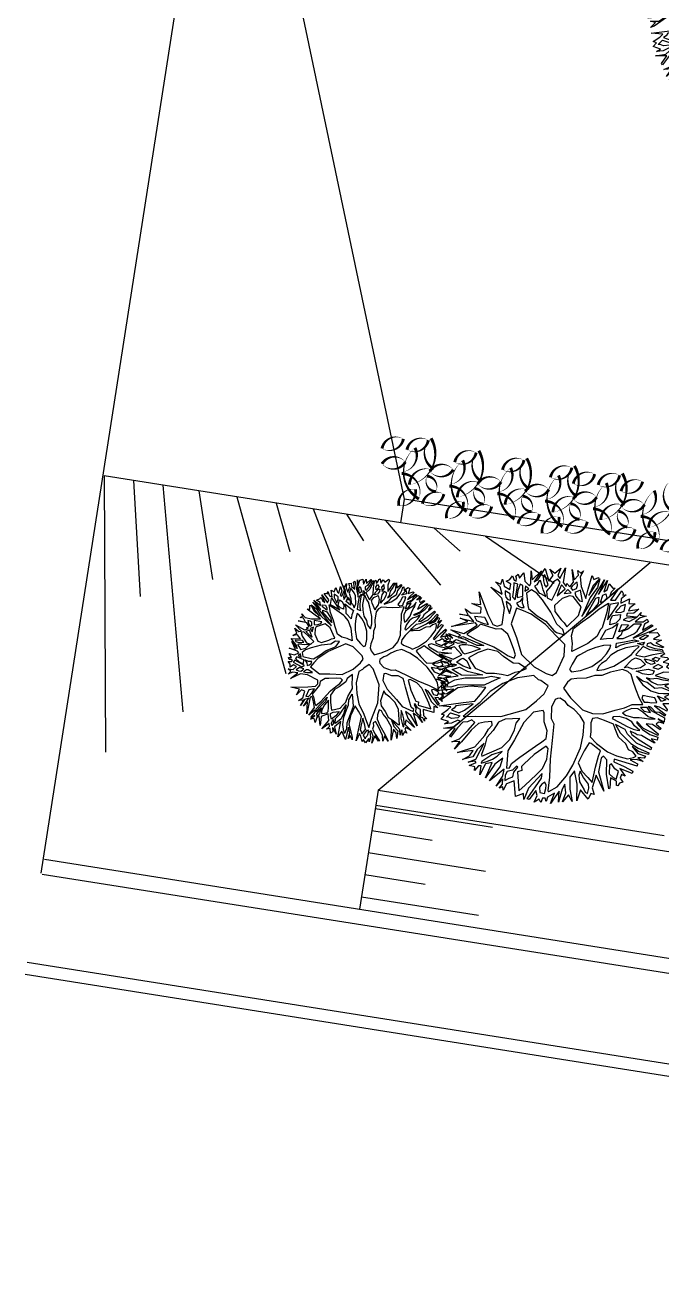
# Model space of a CAD drawing. Extents: x -640655 to -640254, y -1045449 to -1045159.
# Drawn here: x -640468.06 to -640457.47, y -1045411.99 to -1045391.08 of the extents above; entities that cross this region are included whole.
import ezdxf

# ---------------------------------------------------------------- set-up
doc = ezdxf.new("R2010")
doc.units = 0
doc.header["$MEASUREMENT"] = 0
doc.layers.get('0').update_dxf_attribs({"linetype": 'CONTINUOUS'})
for name, color, linetype in [('KERE ZAHRADA', 203, 'CONTINUOUS'), ('T_stafaz', 7, 'CONTINUOUS'), ('T_tenka', 4, 'CONTINUOUS'), ('T_tlusta', 1, 'CONTINUOUS')]:
    doc.layers.add(name, color=color, linetype=linetype)

# ---------------------------------------------------------------- blocks, each defined once
blk = doc.blocks.new('A$C0C461CEA')
for p, q in [((0.303, 0.735), (0.335, 0.855)), ((0.335, 0.855), (0.332, 0.706)), ((0.503, 0.812), (0.541, 0.849)), ((0.541, 0.849), (0.523, 0.775)), ((-0.025, 0.681), (-0.029, 0.73)), ((-0.029, 0.73), (-0.001, 0.656)), ((0.063, 0.606), (-0.009, 0.765)), ((-0.009, 0.765), (0.101, 0.706)), ((0.101, 0.706), (0.094, 0.804)), ((0.094, 0.804), (0.195, 0.61)), ((0.214, 0.725), (0.134, 0.788)), ((0.134, 0.788), (0.212, 0.751)), ((0.191, 0.795), (0.205, 0.826)), ((0.231, 0.749), (0.191, 0.795)), ((0.195, 0.61), (0.214, 0.725)), ((0.205, 0.826), (0.247, 0.779)), ((0.212, 0.751), (0.231, 0.749)), ((0.247, 0.779), (0.283, 0.818)), ((0.256, 0.734), (0.28, 0.713)), ((0.257, 0.695), (0.256, 0.734)), ((0.283, 0.818), (0.273, 0.766)), ((0.273, 0.766), (0.303, 0.735)), ((0.448, 0.732), (0.381, 0.832)), ((0.381, 0.832), (0.473, 0.745)), ((0.398, 0.641), (0.448, 0.732)), ((0.483, 0.777), (0.463, 0.845)), ((0.463, 0.845), (0.503, 0.812)), ((0.473, 0.745), (0.483, 0.777)), ((0.49, 0.711), (0.491, 0.762)), ((0.491, 0.762), (0.519, 0.739)), ((0.519, 0.739), (0.518, 0.634)), ((0.523, 0.775), (0.552, 0.829)), ((0.552, 0.829), (0.55, 0.733)), ((0.55, 0.733), (0.572, 0.716)), ((0.572, 0.716), (0.592, 0.82)), ((0.592, 0.82), (0.599, 0.69)), ((0.732, 0.619), (0.623, 0.824)), ((0.623, 0.824), (0.721, 0.691)), ((0.721, 0.691), (0.725, 0.772)), ((0.725, 0.772), (0.739, 0.638)), ((0.773, 0.691), (0.762, 0.79)), ((0.762, 0.79), (0.78, 0.708)), ((0.782, 0.71), (0.826, 0.755)), ((0.826, 0.755), (0.807, 0.687)), ((-0.25, 0.553), (-0.251, 0.627)), ((-0.251, 0.627), (-0.205, 0.61)), ((-0.205, 0.61), (-0.205, 0.641)), ((-0.205, 0.641), (-0.143, 0.596)), ((-0.108, 0.579), (-0.136, 0.688)), ((-0.136, 0.688), (-0.031, 0.479)), ((-0.062, 0.681), (-0.084, 0.71)), ((-0.084, 0.71), (-0.025, 0.681)), ((0.086, 0.573), (-0.062, 0.681)), ((-0.001, 0.656), (0.063, 0.606)), ((0.049, 0.709), (0.1, 0.674)), ((0.071, 0.64), (0.049, 0.709)), ((0.115, 0.58), (0.071, 0.64)), ((0.1, 0.674), (0.148, 0.626)), ((0.148, 0.626), (0.198, 0.54)), ((0.212, 0.581), (0.226, 0.644)), ((0.226, 0.644), (0.236, 0.684)), ((0.236, 0.684), (0.278, 0.625)), ((0.272, 0.676), (0.257, 0.695)), ((0.278, 0.625), (0.267, 0.543)), ((0.291, 0.657), (0.272, 0.676)), ((0.28, 0.713), (0.29, 0.678)), ((0.29, 0.678), (0.291, 0.657)), ((0.298, 0.594), (0.316, 0.668)), ((0.316, 0.668), (0.354, 0.641)), ((0.332, 0.706), (0.398, 0.641)), ((0.354, 0.641), (0.373, 0.618)), ((0.373, 0.618), (0.359, 0.578)), ((0.419, 0.639), (0.417, 0.618)), ((0.417, 0.618), (0.449, 0.568)), ((0.438, 0.663), (0.419, 0.639)), ((0.471, 0.697), (0.438, 0.663)), ((0.482, 0.682), (0.471, 0.697)), ((0.492, 0.669), (0.482, 0.682)), ((0.505, 0.682), (0.49, 0.711)), ((0.503, 0.634), (0.492, 0.669)), ((0.512, 0.575), (0.503, 0.634)), ((0.518, 0.634), (0.505, 0.682)), ((0.53, 0.531), (0.539, 0.622)), ((0.539, 0.622), (0.547, 0.66)), ((0.544, 0.723), (0.568, 0.689)), ((0.547, 0.66), (0.544, 0.723)), ((0.562, 0.609), (0.551, 0.471)), ((0.568, 0.689), (0.562, 0.609)), ((0.6, 0.66), (0.581, 0.563)), ((0.599, 0.69), (0.656, 0.641)), ((0.629, 0.644), (0.6, 0.66)), ((0.699, 0.587), (0.629, 0.644)), ((0.656, 0.641), (0.716, 0.594)), ((0.716, 0.594), (0.732, 0.619)), ((0.739, 0.638), (0.773, 0.691)), ((0.756, 0.617), (0.75, 0.55)), ((0.785, 0.647), (0.756, 0.617)), ((0.78, 0.708), (0.782, 0.71)), ((0.811, 0.549), (0.785, 0.647)), ((0.807, 0.687), (0.84, 0.599)), ((0.84, 0.599), (0.888, 0.613)), ((1.024, 0.679), (0.847, 0.53)), ((0.888, 0.613), (0.897, 0.711)), ((0.897, 0.711), (0.915, 0.627)), ((0.915, 0.627), (1.024, 0.679)), ((-0.386, 0.487), (-0.377, 0.497)), ((-0.28, 0.452), (-0.386, 0.487)), ((-0.377, 0.497), (-0.291, 0.473)), ((-0.291, 0.473), (-0.326, 0.577)), ((-0.326, 0.577), (-0.279, 0.488)), ((-0.256, 0.522), (-0.284, 0.582)), ((-0.284, 0.582), (-0.25, 0.553)), ((-0.279, 0.488), (-0.209, 0.448)), ((-0.207, 0.472), (-0.256, 0.522)), ((-0.215, 0.587), (-0.164, 0.562)), ((-0.208, 0.57), (-0.215, 0.587)), ((-0.212, 0.536), (-0.208, 0.57)), ((-0.186, 0.48), (-0.212, 0.536)), ((-0.164, 0.562), (-0.163, 0.47)), ((-0.143, 0.596), (-0.108, 0.579)), ((-0.134, 0.562), (-0.138, 0.487)), ((-0.138, 0.487), (-0.095, 0.443)), ((-0.111, 0.544), (-0.134, 0.562)), ((-0.084, 0.536), (-0.111, 0.544)), ((-0.05, 0.471), (-0.084, 0.536)), ((0.141, 0.467), (0.086, 0.573)), ((0.154, 0.458), (0.115, 0.58)), ((0.198, 0.54), (0.234, 0.438)), ((0.236, 0.499), (0.212, 0.581)), ((0.281, 0.388), (0.236, 0.499)), ((0.267, 0.543), (0.281, 0.388)), ((0.299, 0.519), (0.298, 0.594)), ((0.359, 0.578), (0.299, 0.519)), ((0.392, 0.572), (0.318, 0.477)), ((0.469, 0.501), (0.392, 0.572)), ((0.449, 0.568), (0.492, 0.518)), ((0.532, 0.422), (0.469, 0.501)), ((0.492, 0.518), (0.511, 0.491)), ((0.511, 0.491), (0.512, 0.575)), ((0.551, 0.471), (0.53, 0.531)), ((0.581, 0.563), (0.574, 0.456)), ((0.735, 0.569), (0.699, 0.587)), ((0.736, 0.502), (0.735, 0.569)), ((0.738, 0.409), (0.736, 0.502)), ((0.75, 0.55), (0.759, 0.494)), ((0.759, 0.494), (0.811, 0.549)), ((0.847, 0.53), (0.772, 0.454)), ((1.039, 0.454), (1.103, 0.589)), ((1.103, 0.589), (1.074, 0.465)), ((1.074, 0.465), (1.137, 0.506)), ((1.137, 0.506), (1.166, 0.562)), ((1.213, 0.508), (1.154, 0.472)), ((1.166, 0.562), (1.164, 0.508)), ((1.164, 0.508), (1.213, 0.508)), ((-0.436, 0.238), (-0.503, 0.376)), ((-0.503, 0.376), (-0.397, 0.235)), ((-0.394, 0.371), (-0.482, 0.412)), ((-0.482, 0.412), (-0.394, 0.388)), ((-0.394, 0.388), (-0.424, 0.459)), ((-0.424, 0.459), (-0.372, 0.399)), ((-0.256, 0.32), (-0.394, 0.371)), ((-0.372, 0.399), (-0.265, 0.347)), ((-0.209, 0.421), (-0.28, 0.452)), ((-0.209, 0.448), (-0.207, 0.472)), ((-0.194, 0.381), (-0.209, 0.421)), ((-0.162, 0.346), (-0.194, 0.381)), ((-0.163, 0.47), (-0.186, 0.48)), ((-0.157, 0.436), (-0.114, 0.321)), ((-0.081, 0.391), (-0.157, 0.436)), ((-0.095, 0.443), (-0.013, 0.385)), ((0.012, 0.333), (-0.081, 0.391)), ((-0.013, 0.385), (-0.05, 0.471)), ((-0.031, 0.479), (0.019, 0.379)), ((0.019, 0.379), (0.096, 0.349)), ((0.175, 0.322), (0.141, 0.467)), ((0.193, 0.345), (0.154, 0.458)), ((0.234, 0.438), (0.258, 0.367)), ((0.258, 0.367), (0.296, 0.309)), ((0.314, 0.414), (0.309, 0.363)), ((0.309, 0.363), (0.334, 0.286)), ((0.318, 0.477), (0.314, 0.414)), ((0.54, 0.324), (0.532, 0.422)), ((0.571, 0.374), (0.551, 0.283)), ((0.574, 0.456), (0.571, 0.374)), ((0.731, 0.289), (0.76, 0.363)), ((0.76, 0.363), (0.738, 0.409)), ((0.772, 0.454), (0.768, 0.41)), ((0.768, 0.41), (0.8, 0.37)), ((0.8, 0.37), (0.955, 0.401)), ((0.983, 0.384), (0.943, 0.354)), ((0.955, 0.401), (1.039, 0.454)), ((1.022, 0.404), (0.983, 0.384)), ((1.008, 0.359), (1.022, 0.404)), ((1.06, 0.421), (1.046, 0.396)), ((1.046, 0.396), (1.046, 0.37)), ((1.046, 0.37), (1.102, 0.394)), ((1.085, 0.438), (1.06, 0.421)), ((1.084, 0.364), (1.065, 0.329)), ((1.151, 0.377), (1.084, 0.364)), ((1.117, 0.447), (1.085, 0.438)), ((1.102, 0.394), (1.117, 0.447)), ((1.154, 0.472), (1.142, 0.409)), ((1.142, 0.409), (1.193, 0.416)), ((1.216, 0.393), (1.151, 0.377)), ((1.193, 0.416), (1.206, 0.47)), ((1.206, 0.47), (1.232, 0.441)), ((1.216, 0.353), (1.216, 0.393)), ((1.232, 0.441), (1.276, 0.429)), ((1.276, 0.429), (1.239, 0.399)), ((1.239, 0.399), (1.239, 0.378)), ((1.239, 0.378), (1.266, 0.383)), ((1.266, 0.383), (1.281, 0.398)), ((1.308, 0.383), (1.275, 0.358)), ((1.281, 0.398), (1.308, 0.383)), ((-0.526, 0.187), (-0.556, 0.247)), ((-0.556, 0.247), (-0.505, 0.187)), ((-0.495, 0.221), (-0.55, 0.309)), ((-0.55, 0.309), (-0.495, 0.256)), ((-0.495, 0.256), (-0.436, 0.238)), ((-0.265, 0.347), (-0.176, 0.312)), ((-0.174, 0.275), (-0.256, 0.32)), ((-0.176, 0.312), (-0.162, 0.346)), ((-0.142, 0.224), (-0.174, 0.275)), ((-0.114, 0.321), (-0.04, 0.095)), ((0.154, 0.269), (0.012, 0.333)), ((0.096, 0.349), (0.175, 0.322)), ((0.266, 0.178), (0.154, 0.269)), ((0.24, 0.295), (0.193, 0.345)), ((0.308, 0.222), (0.24, 0.295)), ((0.296, 0.309), (0.308, 0.222)), ((0.334, 0.286), (0.348, 0.221)), ((0.485, 0.148), (0.513, 0.258)), ((0.513, 0.258), (0.54, 0.324)), ((0.551, 0.283), (0.534, 0.218)), ((0.619, 0.192), (0.694, 0.255)), ((0.694, 0.255), (0.731, 0.289)), ((0.834, 0.289), (0.726, 0.197)), ((0.992, 0.29), (0.834, 0.289)), ((0.943, 0.354), (0.922, 0.336)), ((0.922, 0.336), (0.992, 0.342)), ((0.99, 0.219), (0.992, 0.29)), ((0.992, 0.342), (1.008, 0.359)), ((1.019, 0.28), (1.014, 0.25)), ((1.014, 0.25), (1.022, 0.223)), ((1.04, 0.305), (1.019, 0.28)), ((1.022, 0.223), (1.057, 0.251)), ((1.065, 0.28), (1.04, 0.305)), ((1.161, 0.247), (1.054, 0.196)), ((1.057, 0.251), (1.11, 0.266)), ((1.065, 0.329), (1.216, 0.353)), ((1.11, 0.266), (1.065, 0.28)), ((1.115, 0.327), (1.094, 0.318)), ((1.094, 0.318), (1.123, 0.272)), ((1.157, 0.334), (1.115, 0.327)), ((1.123, 0.272), (1.221, 0.303)), ((1.223, 0.332), (1.157, 0.334)), ((1.207, 0.21), (1.161, 0.247)), ((1.221, 0.277), (1.173, 0.268)), ((1.173, 0.268), (1.209, 0.239)), ((1.209, 0.239), (1.221, 0.277)), ((1.221, 0.303), (1.223, 0.332)), ((1.265, 0.299), (1.236, 0.242)), ((1.236, 0.242), (1.263, 0.236)), ((1.263, 0.236), (1.379, 0.275)), ((1.336, 0.335), (1.265, 0.299)), ((1.275, 0.358), (1.336, 0.335)), ((1.379, 0.275), (1.301, 0.236)), ((-0.612, 0.165), (-0.577, 0.172)), ((-0.557, 0.142), (-0.612, 0.165)), ((-0.577, 0.172), (-0.583, 0.229)), ((-0.583, 0.229), (-0.536, 0.174)), ((-0.551, 0.117), (-0.557, 0.142)), ((-0.536, 0.174), (-0.526, 0.187)), ((-0.509, 0.126), (-0.526, 0.126)), ((-0.526, 0.126), (-0.492, 0.08)), ((-0.416, 0.057), (-0.509, 0.126)), ((-0.505, 0.187), (-0.335, 0.163)), ((-0.415, 0.205), (-0.495, 0.221)), ((-0.444, 0.15), (-0.46, 0.141)), ((-0.46, 0.141), (-0.318, -0.013)), ((-0.353, 0.149), (-0.444, 0.15)), ((-0.335, 0.163), (-0.415, 0.205)), ((-0.397, 0.235), (-0.263, 0.181)), ((-0.273, 0.155), (-0.353, 0.149)), ((-0.191, 0.121), (-0.273, 0.155)), ((-0.263, 0.181), (-0.194, 0.167)), ((-0.194, 0.167), (-0.145, 0.146)), ((-0.145, 0.146), (-0.114, 0.159)), ((-0.114, 0.159), (-0.142, 0.224)), ((0.364, 0.065), (0.266, 0.178)), ((0.348, 0.221), (0.354, 0.16)), ((0.354, 0.16), (0.409, 0.103)), ((0.498, 0.096), (0.485, 0.148)), ((0.534, 0.218), (0.533, 0.155)), ((0.533, 0.155), (0.567, 0.153)), ((0.567, 0.153), (0.619, 0.192)), ((0.726, 0.197), (0.588, 0.099)), ((0.934, -0.024), (0.985, 0.138)), ((0.985, 0.138), (0.99, 0.219)), ((1.029, 0.181), (0.99, 0.078)), ((1.054, 0.196), (1.029, 0.181)), ((1.15, 0.081), (1.193, 0.151)), ((1.193, 0.151), (1.207, 0.21)), ((1.249, 0.194), (1.201, 0.132)), ((1.201, 0.132), (1.201, 0.118)), ((1.242, 0.105), (1.277, 0.128)), ((1.268, 0.179), (1.249, 0.194)), ((1.314, 0.169), (1.268, 0.179)), ((1.277, 0.128), (1.319, 0.158)), ((1.411, 0.18), (1.289, 0.213)), ((1.289, 0.213), (1.317, 0.184)), ((1.327, 0.131), (1.294, 0.108)), ((1.301, 0.236), (1.411, 0.18)), ((1.305, 0.077), (1.384, 0.138)), ((1.319, 0.158), (1.314, 0.169)), ((1.317, 0.184), (1.443, 0.155)), ((1.367, 0.149), (1.327, 0.131)), ((1.443, 0.155), (1.34, 0.081)), ((1.384, 0.138), (1.367, 0.149)), ((-0.493, -0.002), (-0.644, 0.041)), ((-0.644, 0.041), (-0.485, 0.03)), ((-0.635, 0.101), (-0.551, 0.117)), ((-0.519, 0.086), (-0.635, 0.101)), ((-0.485, 0.03), (-0.519, 0.086)), ((-0.492, 0.08), (-0.453, 0.038)), ((-0.453, 0.038), (-0.411, 0.003)), ((-0.354, -0.026), (-0.416, 0.057)), ((-0.411, 0.003), (-0.354, -0.026)), ((-0.099, 0.096), (-0.191, 0.121)), ((-0.05, 0.048), (-0.099, 0.096)), ((0, -0.086), (-0.05, 0.048)), ((-0.04, 0.095), (0.101, -0.11)), ((0.435, -0.079), (0.364, 0.065)), ((0.409, 0.103), (0.439, 0.053)), ((0.439, 0.053), (0.476, 0.01)), ((0.476, 0.01), (0.498, 0.096)), ((0.588, 0.099), (0.514, -0.053)), ((0.99, 0.078), (0.966, -0.017)), ((1.064, -0.035), (1.15, 0.081)), ((1.184, 0.044), (1.176, -0.007)), ((1.242, 0.072), (1.184, 0.044)), ((1.201, 0.118), (1.192, 0.06)), ((1.192, 0.06), (1.242, 0.105)), ((1.297, 0.051), (1.242, 0.072)), ((1.294, 0.108), (1.276, 0.086)), ((1.276, 0.086), (1.305, 0.077)), ((1.347, 0.037), (1.297, 0.051)), ((1.34, 0.081), (1.406, 0.061)), ((1.386, 0.006), (1.347, 0.037)), ((1.367, -0.026), (1.386, 0.006)), ((1.421, 0.016), (1.398, -0.011)), ((1.406, 0.061), (1.454, 0.109)), ((1.495, 0.013), (1.421, 0.016)), ((1.454, 0.109), (1.431, 0.05)), ((1.431, 0.05), (1.495, 0.013)), ((-0.672, -0.144), (-0.697, -0.115)), ((-0.697, -0.115), (-0.649, -0.134)), ((-0.599, -0.118), (-0.687, -0.081)), ((-0.687, -0.081), (-0.582, -0.108)), ((-0.508, -0.101), (-0.659, -0.004)), ((-0.659, -0.004), (-0.5, -0.057)), ((-0.649, -0.134), (-0.599, -0.118)), ((-0.582, -0.108), (-0.544, -0.105)), ((-0.544, -0.105), (-0.508, -0.101)), ((-0.5, -0.057), (-0.412, -0.054)), ((-0.412, -0.054), (-0.493, -0.002)), ((-0.33, -0.078), (-0.491, -0.12)), ((-0.491, -0.12), (-0.481, -0.145)), ((-0.208, -0.104), (-0.33, -0.078)), ((-0.318, -0.013), (-0.221, -0.06)), ((-0.221, -0.06), (-0.118, -0.072)), ((-0.023, -0.134), (-0.208, -0.104)), ((-0.118, -0.072), (-0.051, -0.067)), ((-0.051, -0.067), (0, -0.086)), ((0.101, -0.11), (0.215, -0.18)), ((0.412, -0.132), (0.435, -0.079)), ((0.514, -0.053), (0.492, -0.182)), ((0.864, -0.159), (0.934, -0.024)), ((0.908, -0.119), (0.897, -0.15)), ((0.966, -0.017), (0.908, -0.119)), ((0.973, -0.127), (1.064, -0.035)), ((1.084, -0.067), (1.026, -0.151)), ((1.138, -0.047), (1.084, -0.067)), ((1.225, -0.095), (1.138, -0.047)), ((1.176, -0.007), (1.277, -0.02)), ((1.271, -0.153), (1.225, -0.095)), ((1.231, -0.04), (1.321, -0.091)), ((1.289, -0.041), (1.231, -0.04)), ((1.277, -0.02), (1.367, -0.026)), ((1.324, -0.116), (1.277, -0.096)), ((1.277, -0.096), (1.303, -0.157)), ((1.346, -0.047), (1.289, -0.041)), ((1.303, -0.157), (1.324, -0.116)), ((1.321, -0.091), (1.346, -0.047)), ((1.374, -0.053), (1.346, -0.093)), ((1.346, -0.093), (1.374, -0.091)), ((1.374, -0.091), (1.353, -0.129)), ((1.514, -0.029), (1.374, -0.053)), ((1.398, -0.011), (1.514, -0.029)), ((1.41, -0.147), (1.519, -0.094)), ((1.519, -0.094), (1.431, -0.145)), ((-0.721, -0.288), (-0.583, -0.227)), ((-0.701, -0.157), (-0.672, -0.144)), ((-0.634, -0.167), (-0.701, -0.157)), ((-0.49, -0.229), (-0.658, -0.302)), ((-0.583, -0.227), (-0.634, -0.167)), ((-0.561, -0.129), (-0.611, -0.142)), ((-0.611, -0.142), (-0.575, -0.175)), ((-0.575, -0.175), (-0.552, -0.204)), ((-0.519, -0.137), (-0.561, -0.129)), ((-0.552, -0.204), (-0.506, -0.197)), ((-0.491, -0.179), (-0.519, -0.137)), ((-0.506, -0.197), (-0.448, -0.22)), ((-0.444, -0.203), (-0.491, -0.179)), ((-0.465, -0.267), (-0.49, -0.229)), ((-0.481, -0.145), (-0.435, -0.149)), ((-0.448, -0.22), (-0.444, -0.203)), ((-0.435, -0.149), (-0.35, -0.207)), ((-0.35, -0.207), (-0.2, -0.314)), ((0.101, -0.19), (-0.023, -0.134)), ((0.147, -0.271), (0.101, -0.19)), ((0.215, -0.18), (0.302, -0.23)), ((0.302, -0.23), (0.386, -0.241)), ((0.386, -0.241), (0.412, -0.157)), ((0.412, -0.157), (0.412, -0.132)), ((0.492, -0.182), (0.493, -0.246)), ((0.814, -0.262), (0.864, -0.159)), ((0.897, -0.15), (0.901, -0.228)), ((0.901, -0.228), (0.946, -0.198)), ((0.946, -0.198), (0.973, -0.127)), ((1.009, -0.187), (0.98, -0.225)), ((0.98, -0.225), (1.12, -0.297)), ((1.026, -0.151), (1.009, -0.187)), ((1.208, -0.294), (1.276, -0.187)), ((1.287, -0.212), (1.256, -0.26)), ((1.262, -0.288), (1.356, -0.236)), ((1.276, -0.187), (1.271, -0.153)), ((1.318, -0.192), (1.287, -0.212)), ((1.394, -0.229), (1.298, -0.308)), ((1.356, -0.236), (1.318, -0.192)), ((1.347, -0.14), (1.333, -0.161)), ((1.333, -0.161), (1.36, -0.194)), ((1.368, -0.148), (1.347, -0.14)), ((1.353, -0.129), (1.41, -0.147)), ((1.36, -0.194), (1.389, -0.194)), ((1.4, -0.166), (1.368, -0.148)), ((1.389, -0.194), (1.421, -0.179)), ((1.476, -0.191), (1.394, -0.229)), ((1.421, -0.179), (1.4, -0.166)), ((1.431, -0.145), (1.486, -0.17)), ((1.541, -0.201), (1.476, -0.191)), ((1.486, -0.17), (1.527, -0.148)), ((1.527, -0.148), (1.511, -0.184)), ((1.511, -0.184), (1.541, -0.201)), ((-0.722, -0.374), (-0.67, -0.354)), ((-0.67, -0.354), (-0.721, -0.288)), ((-0.658, -0.302), (-0.588, -0.343)), ((-0.588, -0.343), (-0.459, -0.411)), ((-0.431, -0.251), (-0.465, -0.267)), ((-0.402, -0.266), (-0.431, -0.251)), ((-0.281, -0.328), (-0.402, -0.266)), ((-0.167, -0.411), (-0.281, -0.328)), ((-0.2, -0.314), (-0.141, -0.358)), ((-0.141, -0.358), (-0.098, -0.387)), ((-0.025, -0.371), (0.046, -0.318)), ((0.046, -0.318), (0.128, -0.29)), ((0.202, -0.337), (0.101, -0.37)), ((0.128, -0.29), (0.147, -0.271)), ((0.284, -0.347), (0.202, -0.337)), ((0.301, -0.364), (0.284, -0.347)), ((0.493, -0.246), (0.533, -0.274)), ((0.533, -0.274), (0.71, -0.29)), ((0.71, -0.29), (0.814, -0.262)), ((0.773, -0.347), (0.846, -0.329)), ((0.833, -0.407), (0.773, -0.347)), ((0.846, -0.329), (0.914, -0.295)), ((0.914, -0.295), (0.987, -0.292)), ((0.987, -0.292), (1.076, -0.35)), ((1.076, -0.35), (1.146, -0.402)), ((1.12, -0.297), (1.208, -0.294)), ((1.322, -0.346), (1.122, -0.328)), ((1.122, -0.328), (1.314, -0.377)), ((1.256, -0.26), (1.262, -0.288)), ((1.298, -0.308), (1.389, -0.301)), ((1.436, -0.382), (1.322, -0.346)), ((1.439, -0.334), (1.334, -0.329)), ((1.334, -0.329), (1.521, -0.375)), ((1.389, -0.301), (1.527, -0.295)), ((1.513, -0.369), (1.439, -0.334)), ((1.527, -0.295), (1.496, -0.321)), ((1.496, -0.321), (1.528, -0.358)), ((1.528, -0.358), (1.513, -0.369)), ((-0.605, -0.381), (-0.722, -0.374)), ((-0.671, -0.512), (-0.715, -0.477)), ((-0.715, -0.477), (-0.643, -0.483)), ((-0.705, -0.422), (-0.705, -0.403)), ((-0.705, -0.403), (-0.475, -0.468)), ((-0.602, -0.457), (-0.705, -0.422)), ((-0.643, -0.483), (-0.602, -0.457)), ((-0.562, -0.478), (-0.608, -0.497)), ((-0.429, -0.459), (-0.605, -0.381)), ((-0.528, -0.49), (-0.562, -0.478)), ((-0.475, -0.468), (-0.429, -0.459)), ((-0.459, -0.411), (-0.383, -0.446)), ((-0.383, -0.446), (-0.284, -0.456)), ((-0.284, -0.456), (-0.182, -0.436)), ((-0.099, -0.448), (-0.274, -0.489)), ((-0.182, -0.436), (-0.167, -0.411)), ((0.06, -0.41), (-0.099, -0.448)), ((-0.098, -0.387), (-0.025, -0.371)), ((0.101, -0.37), (0.06, -0.41)), ((0.271, -0.484), (0.295, -0.448)), ((0.295, -0.448), (0.313, -0.389)), ((0.313, -0.389), (0.301, -0.364)), ((0.348, -0.481), (0.309, -0.559)), ((0.414, -0.386), (0.348, -0.481)), ((0.482, -0.404), (0.414, -0.386)), ((0.518, -0.429), (0.482, -0.404)), ((0.544, -0.477), (0.518, -0.429)), ((0.574, -0.561), (0.544, -0.477)), ((0.601, -0.382), (0.587, -0.408)), ((0.587, -0.408), (0.628, -0.487)), ((0.66, -0.39), (0.601, -0.382)), ((0.74, -0.406), (0.66, -0.39)), ((0.768, -0.431), (0.74, -0.406)), ((0.831, -0.489), (0.768, -0.431)), ((0.896, -0.469), (0.833, -0.407)), ((0.987, -0.527), (0.896, -0.469)), ((1.146, -0.366), (1.331, -0.398)), ((1.205, -0.406), (1.146, -0.366)), ((1.146, -0.402), (1.247, -0.462)), ((1.293, -0.438), (1.205, -0.406)), ((1.247, -0.462), (1.328, -0.531)), ((1.35, -0.423), (1.293, -0.438)), ((1.308, -0.455), (1.382, -0.454)), ((1.323, -0.478), (1.308, -0.455)), ((1.314, -0.377), (1.526, -0.421)), ((1.367, -0.498), (1.323, -0.478)), ((1.331, -0.398), (1.35, -0.423)), ((1.403, -0.475), (1.367, -0.498)), ((1.526, -0.421), (1.375, -0.412)), ((1.375, -0.412), (1.53, -0.449)), ((1.382, -0.454), (1.403, -0.475)), ((1.53, -0.449), (1.415, -0.452)), ((1.415, -0.452), (1.445, -0.477)), ((1.521, -0.375), (1.436, -0.382)), ((1.445, -0.477), (1.505, -0.474)), ((1.505, -0.474), (1.477, -0.522)), ((-0.697, -0.539), (-0.671, -0.512)), ((-0.651, -0.541), (-0.697, -0.539)), ((-0.67, -0.585), (-0.643, -0.564)), ((-0.628, -0.583), (-0.67, -0.585)), ((-0.643, -0.564), (-0.651, -0.541)), ((-0.569, -0.633), (-0.628, -0.583)), ((-0.608, -0.497), (-0.603, -0.545)), ((-0.603, -0.545), (-0.555, -0.54)), ((-0.569, -0.566), (-0.571, -0.578)), ((-0.571, -0.578), (-0.503, -0.638)), ((-0.439, -0.537), (-0.569, -0.566)), ((-0.555, -0.54), (-0.523, -0.534)), ((-0.5, -0.512), (-0.528, -0.49)), ((-0.523, -0.534), (-0.5, -0.512)), ((-0.274, -0.489), (-0.439, -0.537)), ((0.215, -0.623), (0.252, -0.551)), ((0.252, -0.551), (0.271, -0.484)), ((0.309, -0.559), (0.276, -0.629)), ((0.627, -0.632), (0.574, -0.561)), ((0.628, -0.487), (0.7, -0.576)), ((0.7, -0.576), (0.793, -0.643)), ((0.885, -0.552), (0.831, -0.489)), ((0.927, -0.618), (0.885, -0.552)), ((0.973, -0.572), (1.072, -0.589)), ((0.997, -0.622), (0.973, -0.572)), ((1.063, -0.541), (0.987, -0.527)), ((1.084, -0.55), (1.063, -0.541)), ((1.072, -0.589), (1.119, -0.642)), ((1.24, -0.542), (1.084, -0.55)), ((1.135, -0.61), (1.181, -0.601)), ((1.271, -0.556), (1.173, -0.572)), ((1.173, -0.572), (1.345, -0.623)), ((1.181, -0.601), (1.228, -0.603)), ((1.228, -0.603), (1.262, -0.674)), ((1.328, -0.531), (1.24, -0.542)), ((1.32, -0.545), (1.271, -0.556)), ((1.362, -0.62), (1.32, -0.545)), ((1.492, -0.575), (1.361, -0.539)), ((1.361, -0.539), (1.376, -0.585)), ((1.376, -0.585), (1.48, -0.613)), ((1.434, -0.521), (1.395, -0.521)), ((1.395, -0.521), (1.492, -0.575)), ((1.485, -0.543), (1.434, -0.521)), ((1.477, -0.522), (1.485, -0.543)), ((-0.537, -0.67), (-0.676, -0.63)), ((-0.676, -0.63), (-0.569, -0.633)), ((-0.639, -0.698), (-0.537, -0.67)), ((-0.507, -0.691), (-0.639, -0.698)), ((-0.532, -0.735), (-0.456, -0.699)), ((-0.456, -0.699), (-0.507, -0.691)), ((-0.503, -0.638), (-0.373, -0.687)), ((-0.374, -0.724), (-0.483, -0.76)), ((-0.302, -0.746), (-0.374, -0.724)), ((-0.373, -0.687), (-0.256, -0.714)), ((-0.256, -0.714), (-0.076, -0.727)), ((-0.076, -0.727), (0.048, -0.713)), ((0.048, -0.713), (0.165, -0.682)), ((0.165, -0.682), (0.215, -0.623)), ((0.276, -0.629), (0.273, -0.73)), ((0.648, -0.697), (0.627, -0.632)), ((0.706, -0.765), (0.648, -0.697)), ((0.68, -0.635), (0.71, -0.698)), ((0.723, -0.641), (0.68, -0.635)), ((0.71, -0.698), (0.771, -0.775)), ((0.755, -0.654), (0.723, -0.641)), ((0.793, -0.687), (0.755, -0.654)), ((0.793, -0.643), (0.86, -0.669)), ((0.861, -0.713), (0.793, -0.687)), ((0.86, -0.669), (0.919, -0.683)), ((0.923, -0.765), (0.861, -0.713)), ((0.919, -0.683), (0.953, -0.683)), ((0.953, -0.683), (0.927, -0.618)), ((1.018, -0.681), (0.997, -0.622)), ((1.087, -0.68), (1.018, -0.681)), ((1.033, -0.716), (1.053, -0.774)), ((1.078, -0.743), (1.033, -0.716)), ((1.171, -0.679), (1.087, -0.68)), ((1.099, -0.713), (1.174, -0.717)), ((1.139, -0.759), (1.099, -0.713)), ((1.119, -0.642), (1.171, -0.679)), ((1.169, -0.658), (1.135, -0.61)), ((1.218, -0.683), (1.169, -0.658)), ((1.174, -0.717), (1.193, -0.78)), ((1.262, -0.674), (1.218, -0.683)), ((1.22, -0.716), (1.225, -0.775)), ((1.246, -0.741), (1.22, -0.716)), ((1.339, -0.652), (1.266, -0.621)), ((1.266, -0.621), (1.279, -0.67)), ((1.279, -0.67), (1.304, -0.696)), ((1.304, -0.696), (1.367, -0.69)), ((1.367, -0.69), (1.339, -0.652)), ((1.345, -0.623), (1.362, -0.62)), ((1.404, -0.631), (1.364, -0.641)), ((1.364, -0.641), (1.432, -0.706)), ((1.432, -0.706), (1.386, -0.715)), ((1.386, -0.715), (1.406, -0.775)), ((1.457, -0.664), (1.404, -0.631)), ((1.461, -0.634), (1.444, -0.636)), ((1.444, -0.636), (1.457, -0.664)), ((1.48, -0.613), (1.461, -0.634)), ((-0.54, -0.767), (-0.622, -0.732)), ((-0.622, -0.732), (-0.532, -0.735)), ((-0.483, -0.76), (-0.59, -0.822)), ((-0.59, -0.822), (-0.54, -0.767)), ((-0.568, -0.862), (-0.416, -0.81)), ((-0.388, -0.824), (-0.446, -0.892)), ((-0.416, -0.81), (-0.302, -0.746)), ((-0.329, -0.8), (-0.388, -0.824)), ((-0.335, -0.847), (-0.287, -0.798)), ((-0.287, -0.798), (-0.329, -0.8)), ((-0.283, -0.813), (-0.322, -0.887)), ((-0.221, -0.753), (-0.283, -0.813)), ((-0.092, -0.771), (-0.221, -0.753)), ((-0.004, -0.791), (-0.092, -0.771)), ((-0.024, -0.869), (-0.002, -0.812)), ((-0.002, -0.812), (-0.004, -0.791)), ((0.055, -0.78), (0.014, -0.86)), ((0.103, -0.771), (0.055, -0.78)), ((0.185, -0.745), (0.103, -0.771)), ((0.227, -0.745), (0.185, -0.745)), ((0.25, -0.786), (0.227, -0.745)), ((0.249, -0.862), (0.25, -0.786)), ((0.273, -0.73), (0.303, -0.824)), ((0.303, -0.824), (0.376, -0.924)), ((0.766, -0.864), (0.706, -0.765)), ((0.771, -0.775), (0.873, -0.86)), ((0.975, -0.826), (0.923, -0.765)), ((0.943, -0.738), (0.987, -0.729)), ((0.979, -0.769), (0.943, -0.738)), ((1.031, -0.928), (0.975, -0.826)), ((1.005, -0.804), (0.979, -0.769)), ((0.987, -0.729), (1.026, -0.796)), ((1.045, -0.869), (1.005, -0.804)), ((1.026, -0.796), (1.051, -0.84)), ((1.051, -0.84), (1.075, -0.882)), ((1.053, -0.774), (1.127, -0.856)), ((1.111, -0.744), (1.078, -0.743)), ((1.151, -0.786), (1.111, -0.744)), ((1.193, -0.78), (1.139, -0.759)), ((1.217, -0.83), (1.151, -0.786)), ((1.239, -0.897), (1.217, -0.83)), ((1.225, -0.775), (1.289, -0.835)), ((1.293, -0.863), (1.24, -0.831)), ((1.24, -0.831), (1.264, -0.903)), ((1.269, -0.792), (1.246, -0.741)), ((1.292, -0.73), (1.269, -0.733)), ((1.269, -0.733), (1.293, -0.833)), ((1.289, -0.835), (1.269, -0.792)), ((1.314, -0.791), (1.292, -0.73)), ((1.293, -0.833), (1.345, -0.856)), ((1.366, -0.826), (1.314, -0.791)), ((1.351, -0.74), (1.321, -0.736)), ((1.321, -0.736), (1.366, -0.826)), ((1.406, -0.775), (1.351, -0.74)), ((-0.457, -0.859), (-0.568, -0.862)), ((-0.519, -0.958), (-0.457, -0.859)), ((-0.458, -0.964), (-0.519, -0.958)), ((-0.463, -0.909), (-0.469, -0.936)), ((-0.469, -0.936), (-0.415, -0.93)), ((-0.446, -0.892), (-0.463, -0.909)), ((-0.456, -0.999), (-0.458, -0.964)), ((-0.402, -0.959), (-0.456, -0.999)), ((-0.415, -0.93), (-0.381, -0.913)), ((-0.275, -0.955), (-0.402, -0.959)), ((-0.396, -1.075), (-0.275, -0.955)), ((-0.381, -0.913), (-0.335, -0.847)), ((-0.322, -0.887), (-0.355, -0.942)), ((-0.355, -0.942), (-0.206, -0.924)), ((-0.105, -0.95), (-0.237, -0.968)), ((-0.206, -0.924), (-0.095, -0.918)), ((-0.078, -0.962), (-0.105, -0.95)), ((-0.102, -1.004), (-0.078, -0.962)), ((-0.095, -0.918), (-0.04, -0.918)), ((-0.04, -0.918), (-0.024, -0.869)), ((0.014, -0.86), (-0.027, -0.987)), ((0.206, -0.982), (0.243, -0.953)), ((0.243, -0.953), (0.249, -0.862)), ((0.292, -0.925), (0.277, -0.999)), ((0.309, -0.927), (0.292, -0.925)), ((0.33, -0.981), (0.309, -0.927)), ((0.376, -0.924), (0.427, -1.003)), ((0.693, -0.999), (0.75, -0.958)), ((0.75, -0.958), (0.766, -0.918)), ((0.766, -0.918), (0.766, -0.864)), ((0.789, -0.874), (0.884, -0.921)), ((0.804, -0.903), (0.789, -0.874)), ((0.804, -0.956), (0.804, -0.903)), ((0.813, -0.977), (0.804, -0.956)), ((0.873, -0.86), (0.932, -0.9)), ((0.884, -0.921), (0.914, -0.946)), ((0.914, -0.946), (0.914, -0.998)), ((0.932, -0.9), (0.98, -0.916)), ((0.939, -0.942), (0.95, -1.023)), ((0.95, -0.942), (0.939, -0.942)), ((1.04, -0.98), (0.95, -0.942)), ((0.98, -0.916), (1.029, -0.945)), ((1.029, -0.945), (1.031, -0.928)), ((1.075, -0.925), (1.045, -0.869)), ((1.05, -0.921), (1.086, -0.98)), ((1.051, -0.97), (1.05, -0.921)), ((1.075, -0.882), (1.075, -0.925)), ((1.259, -1.006), (1.085, -0.865)), ((1.085, -0.865), (1.242, -1.046)), ((1.098, -0.94), (1.107, -0.921)), ((1.105, -0.963), (1.098, -0.94)), ((1.156, -0.996), (1.105, -0.963)), ((1.107, -0.921), (1.156, -0.965)), ((1.127, -0.856), (1.163, -0.878)), ((1.156, -0.965), (1.156, -0.996)), ((1.163, -0.878), (1.239, -0.897)), ((1.249, -0.922), (1.189, -0.924)), ((1.189, -0.924), (1.265, -0.987)), ((1.281, -0.953), (1.249, -0.922)), ((1.264, -0.903), (1.302, -0.93)), ((1.302, -0.93), (1.281, -0.953)), ((1.327, -0.913), (1.293, -0.863)), ((1.345, -0.856), (1.318, -0.856)), ((1.318, -0.856), (1.327, -0.913)), ((-0.237, -0.968), (-0.396, -1.075)), ((-0.36, -1.114), (-0.235, -1.047)), ((-0.222, -1.071), (-0.242, -1.119)), ((-0.235, -1.047), (-0.102, -1.004)), ((-0.142, -1.045), (-0.222, -1.071)), ((-0.16, -1.106), (-0.125, -1.059)), ((-0.125, -1.059), (-0.142, -1.045)), ((-0.098, -1.074), (-0.109, -1.185)), ((-0.075, -1.069), (-0.098, -1.074)), ((-0.066, -1.3), (-0.075, -1.069)), ((-0.027, -0.987), (-0.034, -1.08)), ((-0.034, -1.08), (-0.027, -1.189)), ((0.102, -1.129), (0.142, -1.04)), ((0.184, -1.043), (0.122, -1.171)), ((0.142, -1.04), (0.206, -0.982)), ((0.246, -0.974), (0.184, -1.043)), ((0.197, -1.113), (0.23, -1.077)), ((0.23, -1.077), (0.246, -0.974)), ((0.264, -1.085), (0.258, -1.15)), ((0.277, -0.999), (0.264, -1.085)), ((0.321, -1.112), (0.333, -1.053)), ((0.333, -1.053), (0.33, -0.981)), ((0.374, -0.999), (0.362, -1.036)), ((0.362, -1.036), (0.365, -1.114)), ((0.41, -1.033), (0.374, -0.999)), ((0.444, -1.071), (0.41, -1.033)), ((0.427, -1.003), (0.48, -1.062)), ((0.457, -1.127), (0.444, -1.071)), ((0.48, -1.062), (0.512, -1.16)), ((0.558, -1.109), (0.631, -1.046)), ((0.631, -1.046), (0.693, -0.999)), ((0.746, -1.013), (0.692, -1.098)), ((0.726, -1.085), (0.746, -1.013)), ((0.726, -1.131), (0.726, -1.085)), ((0.79, -1.059), (0.793, -1.031)), ((0.802, -1.122), (0.79, -1.059)), ((0.793, -1.031), (0.796, -0.994)), ((0.796, -0.994), (0.85, -1.098)), ((0.841, -1.024), (0.813, -0.977)), ((0.885, -1.058), (0.841, -1.024)), ((0.914, -0.998), (0.885, -1.058)), ((0.903, -1.11), (0.906, -1.064)), ((0.906, -1.064), (0.934, -1.03)), ((0.934, -1.03), (0.94, -1.076)), ((0.94, -1.076), (0.939, -1.127)), ((0.95, -1.023), (1.001, -1.095)), ((1.032, -1.052), (1.04, -0.98)), ((1.059, -1.178), (1.032, -1.052)), ((1.086, -0.98), (1.051, -0.97)), ((1.059, -1.012), (1.058, -1.092)), ((1.08, -1.009), (1.059, -1.012)), ((1.097, -1.037), (1.08, -1.009)), ((1.085, -1.069), (1.097, -1.037)), ((1.092, -1.167), (1.085, -1.069)), ((1.115, -1.083), (1.103, -1.165)), ((1.155, -1.127), (1.115, -1.083)), ((1.192, -1.097), (1.14, -1.053)), ((1.14, -1.053), (1.155, -1.127)), ((1.242, -1.046), (1.185, -0.992)), ((1.185, -0.992), (1.213, -1.063)), ((1.213, -1.063), (1.192, -1.097)), ((1.265, -0.987), (1.259, -1.006)), ((-0.351, -1.121), (-0.36, -1.114)), ((-0.255, -1.094), (-0.351, -1.121)), ((-0.305, -1.172), (-0.267, -1.159)), ((-0.305, -1.187), (-0.305, -1.172)), ((-0.273, -1.193), (-0.305, -1.187)), ((-0.254, -1.22), (-0.273, -1.193)), ((-0.267, -1.159), (-0.255, -1.094)), ((-0.227, -1.182), (-0.254, -1.22)), ((-0.242, -1.119), (-0.248, -1.151)), ((-0.248, -1.151), (-0.172, -1.146)), ((-0.189, -1.184), (-0.227, -1.182)), ((-0.141, -1.15), (-0.193, -1.224)), ((-0.193, -1.224), (-0.189, -1.184)), ((-0.172, -1.146), (-0.16, -1.106)), ((-0.146, -1.278), (-0.141, -1.15)), ((-0.109, -1.185), (-0.125, -1.278)), ((-0.027, -1.189), (0.003, -1.241)), ((0.051, -1.215), (0.056, -1.171)), ((0.097, -1.194), (0.053, -1.265)), ((0.056, -1.171), (0.102, -1.129)), ((0.072, -1.268), (0.097, -1.194)), ((0.122, -1.171), (0.102, -1.252)), ((0.143, -1.221), (0.197, -1.113)), ((0.207, -1.153), (0.183, -1.225)), ((0.232, -1.127), (0.207, -1.153)), ((0.219, -1.203), (0.227, -1.18)), ((0.228, -1.245), (0.219, -1.203)), ((0.227, -1.18), (0.232, -1.127)), ((0.258, -1.15), (0.261, -1.188)), ((0.261, -1.188), (0.267, -1.213)), ((0.267, -1.213), (0.294, -1.15)), ((0.325, -1.162), (0.284, -1.234)), ((0.294, -1.15), (0.321, -1.112)), ((0.297, -1.24), (0.34, -1.156)), ((0.34, -1.156), (0.325, -1.162)), ((0.365, -1.114), (0.382, -1.166)), ((0.382, -1.166), (0.395, -1.216)), ((0.418, -1.245), (0.443, -1.184)), ((0.443, -1.184), (0.457, -1.127)), ((0.48, -1.148), (0.458, -1.192)), ((0.458, -1.192), (0.465, -1.255)), ((0.5, -1.209), (0.48, -1.148)), ((0.512, -1.16), (0.558, -1.109)), ((0.564, -1.133), (0.538, -1.164)), ((0.538, -1.164), (0.551, -1.2)), ((0.551, -1.2), (0.555, -1.234)), ((0.596, -1.13), (0.564, -1.133)), ((0.603, -1.193), (0.596, -1.13)), ((0.61, -1.247), (0.603, -1.193)), ((0.692, -1.098), (0.664, -1.19)), ((0.664, -1.19), (0.665, -1.262)), ((0.695, -1.217), (0.726, -1.131)), ((0.745, -1.173), (0.74, -1.228)), ((0.766, -1.11), (0.745, -1.173)), ((0.77, -1.152), (0.766, -1.11)), ((0.794, -1.206), (0.77, -1.152)), ((0.797, -1.267), (0.794, -1.206)), ((0.821, -1.155), (0.802, -1.122)), ((0.873, -1.249), (0.817, -1.181)), ((0.817, -1.181), (0.817, -1.235)), ((0.854, -1.157), (0.821, -1.155)), ((0.85, -1.098), (0.854, -1.157)), ((0.88, -1.134), (0.881, -1.188)), ((0.924, -1.173), (0.88, -1.134)), ((0.881, -1.188), (0.919, -1.222)), ((0.924, -1.139), (0.903, -1.11)), ((0.919, -1.222), (0.924, -1.173)), ((0.939, -1.127), (0.924, -1.139)), ((0.949, -1.154), (0.955, -1.101)), ((0.985, -1.168), (0.949, -1.154)), ((0.955, -1.101), (0.983, -1.126)), ((0.983, -1.126), (0.985, -1.168)), ((1.001, -1.095), (1.036, -1.157)), ((1.044, -1.201), (1.006, -1.17)), ((1.006, -1.17), (1.011, -1.208)), ((1.011, -1.208), (1.015, -1.233)), ((1.036, -1.157), (1.049, -1.184)), ((1.049, -1.184), (1.044, -1.201)), ((1.058, -1.092), (1.075, -1.163)), ((1.075, -1.163), (1.059, -1.178)), ((1.103, -1.165), (1.092, -1.167)), ((-0.125, -1.278), (-0.146, -1.278)), ((-0.041, -1.296), (-0.066, -1.3)), ((-0.029, -1.216), (-0.041, -1.296)), ((-0.006, -1.273), (-0.029, -1.216)), ((-0.005, -1.34), (-0.006, -1.273)), ((0.016, -1.281), (-0.005, -1.34)), ((0.003, -1.241), (0.022, -1.26)), ((0.029, -1.341), (0.016, -1.281)), ((0.022, -1.26), (0.051, -1.215)), ((0.053, -1.265), (0.052, -1.345)), ((0.075, -1.366), (0.072, -1.268)), ((0.102, -1.252), (0.094, -1.366)), ((0.128, -1.374), (0.143, -1.221)), ((0.183, -1.225), (0.149, -1.374)), ((0.2, -1.386), (0.217, -1.3)), ((0.217, -1.3), (0.228, -1.245)), ((0.264, -1.316), (0.263, -1.398)), ((0.284, -1.234), (0.264, -1.316)), ((0.279, -1.392), (0.297, -1.24)), ((0.347, -1.25), (0.294, -1.391)), ((0.338, -1.397), (0.36, -1.309)), ((0.36, -1.309), (0.347, -1.25)), ((0.395, -1.216), (0.4, -1.254)), ((0.4, -1.254), (0.409, -1.275)), ((0.409, -1.275), (0.423, -1.315)), ((0.423, -1.315), (0.418, -1.245)), ((0.486, -1.253), (0.46, -1.398)), ((0.465, -1.255), (0.5, -1.209)), ((0.482, -1.299), (0.513, -1.24)), ((0.493, -1.337), (0.482, -1.299)), ((0.513, -1.215), (0.486, -1.253)), ((0.539, -1.269), (0.494, -1.396)), ((0.513, -1.24), (0.513, -1.215)), ((0.527, -1.399), (0.541, -1.319)), ((0.541, -1.319), (0.539, -1.269)), ((0.555, -1.234), (0.577, -1.28)), ((0.577, -1.28), (0.61, -1.247)), ((0.598, -1.319), (0.639, -1.264)), ((0.628, -1.352), (0.598, -1.319)), ((0.639, -1.264), (0.628, -1.352)), ((0.665, -1.262), (0.678, -1.314)), ((0.678, -1.314), (0.695, -1.358)), ((0.724, -1.278), (0.695, -1.217)), ((0.72, -1.371), (0.724, -1.278)), ((0.751, -1.301), (0.737, -1.372)), ((0.74, -1.228), (0.746, -1.259)), ((0.746, -1.259), (0.797, -1.349)), ((0.797, -1.349), (0.751, -1.301)), ((0.81, -1.334), (0.797, -1.267)), ((0.825, -1.323), (0.81, -1.334)), ((0.817, -1.235), (0.825, -1.323)), ((0.894, -1.316), (0.873, -1.249)), ((0.913, -1.32), (0.894, -1.316)), ((0.929, -1.257), (0.913, -1.32)), ((0.967, -1.269), (0.929, -1.257)), ((1.007, -1.252), (0.962, -1.21)), ((0.962, -1.21), (0.967, -1.269)), ((1.015, -1.233), (1.007, -1.252)), ((0.052, -1.345), (0.029, -1.341)), ((0.094, -1.366), (0.075, -1.366)), ((0.149, -1.374), (0.128, -1.374)), ((0.206, -1.388), (0.2, -1.386)), ((0.229, -1.342), (0.206, -1.388)), ((0.233, -1.402), (0.229, -1.342)), ((0.263, -1.398), (0.233, -1.402)), ((0.294, -1.391), (0.279, -1.392)), ((0.355, -1.395), (0.338, -1.397)), ((0.377, -1.342), (0.355, -1.395)), ((0.403, -1.357), (0.377, -1.342)), ((0.406, -1.411), (0.403, -1.357)), ((0.432, -1.344), (0.406, -1.411)), ((0.42, -1.407), (0.432, -1.344)), ((0.46, -1.398), (0.42, -1.407)), ((0.477, -1.394), (0.493, -1.337)), ((0.494, -1.396), (0.477, -1.394)), ((0.544, -1.397), (0.527, -1.399)), ((0.583, -1.338), (0.544, -1.397)), ((0.607, -1.407), (0.583, -1.338)), ((0.637, -1.397), (0.607, -1.407)), ((0.65, -1.333), (0.637, -1.397)), ((0.687, -1.373), (0.65, -1.333)), ((0.695, -1.358), (0.687, -1.373)), ((0.737, -1.372), (0.72, -1.371))]:
    blk.add_line(p, q)

msp = doc.modelspace()

# ---------------------------------------------------------------- linework, layer by layer
at = {"layer": 'KERE ZAHRADA', "color": 253, "linetype": 'Continuous', "ltscale": 0.001}
for points in [[(-640461.767, -1045397.96, 0, 0, 0.520567), (-640461.767, -1045397.96, 0, 0.05, 0.520567), (-640462.122, -1045398.119, 0, 0.05, 0.520567), (-640461.767, -1045397.96, 0.05, 0.05, 0)], [(-640461.352, -1045397.981, 0, 0, 0.520567), (-640461.352, -1045397.981, 0, 0.05, 0.520567), (-640461.707, -1045398.14, 0, 0.05, 0.520567), (-640461.352, -1045397.981, 0.05, 0.05, 0)], [(-640461.306, -1045397.949, 0, 0, 0.520567), (-640461.306, -1045397.949, 0, 0.05, 0.520567), (-640461.262, -1045398.458, 0, 0.05, 0.520567), (-640461.288, -1045398.476, 0, 0.05, 0.520567), (-640461.666, -1045398.722, 0, 0.05, 0.520567), (-640461.306, -1045397.949, 0.05, 0.05, 0)], [(-640461.509, -1045398.959, 0, 0, 0.520567), (-640461.509, -1045398.959, 0, 0.05, 0.520567), (-640461.797, -1045398.537, 0, 0.05, 0.520567), (-640461.783, -1045398.508, 0, 0.05, 0.520567), (-640461.574, -1045398.109, 0, 0.05, 0.520567), (-640461.509, -1045398.959, 0.05, 0.05, 0)], [(-640460.557, -1045398.188, 0, 0, 0.520567), (-640460.557, -1045398.188, 0, 0.05, 0.520567), (-640460.912, -1045398.347, 0, 0.05, 0.520567), (-640460.557, -1045398.188, 0.05, 0.05, 0)], [(-640460.512, -1045398.156, 0, 0, 0.520567), (-640460.512, -1045398.156, 0, 0.05, 0.520567), (-640460.468, -1045398.665, 0, 0.05, 0.520567), (-640460.494, -1045398.683, 0, 0.05, 0.520567), (-640460.871, -1045398.929, 0, 0.05, 0.520567), (-640460.512, -1045398.156, 0.05, 0.05, 0)], [(-640461.734, -1045398.344, 0, 0, 0.520567), (-640461.734, -1045398.344, 0, 0.05, 0.520567), (-640462.122, -1045398.374, 0, 0.05, 0.520567), (-640461.734, -1045398.344, 0.05, 0.05, 0)], [(-640460.939, -1045398.47, 0, 0, 0.520567), (-640460.939, -1045398.47, 0, 0.05, 0.520567), (-640461.327, -1045398.5, 0, 0.05, 0.520567), (-640460.939, -1045398.47, 0.05, 0.05, 0)], [(-640460.714, -1045399.166, 0, 0, 0.520567), (-640460.714, -1045399.166, 0, 0.05, 0.520567), (-640461.002, -1045398.744, 0, 0.05, 0.520567), (-640460.988, -1045398.715, 0, 0.05, 0.520567), (-640460.78, -1045398.316, 0, 0.05, 0.520567), (-640460.714, -1045399.166, 0.05, 0.05, 0)], [(-640459.762, -1045398.314, 0, 0, 0.520567), (-640459.762, -1045398.314, 0, 0.05, 0.520567), (-640460.117, -1045398.473, 0, 0.05, 0.520567), (-640459.762, -1045398.314, 0.05, 0.05, 0)], [(-640459.716, -1045398.282, 0, 0, 0.520567), (-640459.716, -1045398.282, 0, 0.05, 0.520567), (-640459.672, -1045398.791, 0, 0.05, 0.520567), (-640459.698, -1045398.809, 0, 0.05, 0.520567), (-640460.075, -1045399.055, 0, 0.05, 0.520567), (-640459.716, -1045398.282, 0.05, 0.05, 0)], [(-640458.966, -1045398.44, 0, 0, 0.520567), (-640458.966, -1045398.44, 0, 0.05, 0.520567), (-640459.321, -1045398.599, 0, 0.05, 0.520567), (-640458.966, -1045398.44, 0.05, 0.05, 0)], [(-640458.921, -1045398.408, 0, 0, 0.520567), (-640458.921, -1045398.408, 0, 0.05, 0.520567), (-640458.877, -1045398.917, 0, 0.05, 0.520567), (-640458.903, -1045398.935, 0, 0.05, 0.520567), (-640459.28, -1045399.181, 0, 0.05, 0.520567), (-640458.921, -1045398.408, 0.05, 0.05, 0)], [(-640461.227, -1045398.837, 0, 0, 0.520567), (-640461.227, -1045398.837, 0, 0.05, 0.520567), (-640461.375, -1045398.578, 0, 0.05, 0.520567), (-640461.227, -1045398.837, 0.05, 0.05, 0)], [(-640460.144, -1045398.677, 0, 0, 0.520567), (-640460.144, -1045398.677, 0, 0.05, 0.520567), (-640460.532, -1045398.707, 0, 0.05, 0.520567), (-640460.144, -1045398.677, 0.05, 0.05, 0)], [(-640459.919, -1045399.292, 0, 0, 0.520567), (-640459.919, -1045399.292, 0, 0.05, 0.520567), (-640460.206, -1045398.87, 0, 0.05, 0.520567), (-640460.192, -1045398.841, 0, 0.05, 0.520567), (-640459.984, -1045398.442, 0, 0.05, 0.520567), (-640459.919, -1045399.292, 0.05, 0.05, 0)], [(-640459.123, -1045399.418, 0, 0, 0.520567), (-640459.123, -1045399.418, 0, 0.05, 0.520567), (-640459.411, -1045398.996, 0, 0.05, 0.520567), (-640459.397, -1045398.967, 0, 0.05, 0.520567), (-640459.188, -1045398.568, 0, 0.05, 0.520567), (-640459.123, -1045399.418, 0.05, 0.05, 0)], [(-640458.586, -1045398.545, 0, 0, 0.520567), (-640458.586, -1045398.545, 0, 0.05, 0.520567), (-640458.941, -1045398.704, 0, 0.05, 0.520567), (-640458.586, -1045398.545, 0.05, 0.05, 0)], [(-640458.171, -1045398.566, 0, 0, 0.520567), (-640458.171, -1045398.566, 0, 0.05, 0.520567), (-640458.526, -1045398.725, 0, 0.05, 0.520567), (-640458.171, -1045398.566, 0.05, 0.05, 0)], [(-640458.125, -1045398.534, 0, 0, 0.520567), (-640458.125, -1045398.534, 0, 0.05, 0.520567), (-640458.081, -1045399.043, 0, 0.05, 0.520567), (-640458.107, -1045399.061, 0, 0.05, 0.520567), (-640458.484, -1045399.307, 0, 0.05, 0.520567), (-640458.125, -1045398.534, 0.05, 0.05, 0)], [(-640461.565, -1045398.798, 0, 0, 0.520567), (-640461.565, -1045398.798, 0, 0.05, 0.520567), (-640461.844, -1045399.07, 0, 0.05, 0.520567), (-640461.565, -1045398.798, 0.05, 0.05, 0)], [(-640460.432, -1045399.044, 0, 0, 0.520567), (-640460.432, -1045399.044, 0, 0.05, 0.520567), (-640460.581, -1045398.785, 0, 0.05, 0.520567), (-640460.432, -1045399.044, 0.05, 0.05, 0)], [(-640459.349, -1045398.803, 0, 0, 0.520567), (-640459.349, -1045398.803, 0, 0.05, 0.520567), (-640459.737, -1045398.833, 0, 0.05, 0.520567), (-640459.349, -1045398.803, 0.05, 0.05, 0)], [(-640458.328, -1045399.544, 0, 0, 0.520567), (-640458.328, -1045399.544, 0, 0.05, 0.520567), (-640458.615, -1045399.122, 0, 0.05, 0.520567), (-640458.601, -1045399.093, 0, 0.05, 0.520567), (-640458.393, -1045398.694, 0, 0.05, 0.520567), (-640458.328, -1045399.544, 0.05, 0.05, 0)], [(-640457.79, -1045398.671, 0, 0, 0.520567), (-640457.79, -1045398.671, 0, 0.05, 0.520567), (-640458.145, -1045398.83, 0, 0.05, 0.520567), (-640457.79, -1045398.671, 0.05, 0.05, 0)], [(-640457.532, -1045399.67, 0, 0, 0.520567), (-640457.532, -1045399.67, 0, 0.05, 0.520567), (-640457.82, -1045399.248, 0, 0.05, 0.520567), (-640457.806, -1045399.219, 0, 0.05, 0.520567), (-640457.597, -1045398.82, 0, 0.05, 0.520567), (-640457.532, -1045399.67, 0.05, 0.05, 0)], [(-640457.33, -1045398.66, 0, 0, 0.520567), (-640457.33, -1045398.66, 0, 0.05, 0.520567), (-640457.286, -1045399.169, 0, 0.05, 0.520567), (-640457.312, -1045399.187, 0, 0.05, 0.520567), (-640457.689, -1045399.433, 0, 0.05, 0.520567), (-640457.33, -1045398.66, 0.05, 0.05, 0)], [(-640461.45, -1045399.037, 0, 0, 0.520567), (-640461.45, -1045399.037, 0, 0.05, 0.520567), (-640461.095, -1045398.878, 0, 0.05, 0.520567), (-640461.45, -1045399.037, 0.05, 0.05, 0)], [(-640460.771, -1045399.005, 0, 0, 0.520567), (-640460.771, -1045399.005, 0, 0.05, 0.520567), (-640461.049, -1045399.277, 0, 0.05, 0.520567), (-640460.771, -1045399.005, 0.05, 0.05, 0)], [(-640459.636, -1045399.17, 0, 0, 0.520567), (-640459.636, -1045399.17, 0, 0.05, 0.520567), (-640459.785, -1045398.911, 0, 0.05, 0.520567), (-640459.636, -1045399.17, 0.05, 0.05, 0)], [(-640458.841, -1045399.296, 0, 0, 0.520567), (-640458.841, -1045399.296, 0, 0.05, 0.520567), (-640458.989, -1045399.037, 0, 0.05, 0.520567), (-640458.841, -1045399.296, 0.05, 0.05, 0)], [(-640458.553, -1045398.929, 0, 0, 0.520567), (-640458.553, -1045398.929, 0, 0.05, 0.520567), (-640458.941, -1045398.959, 0, 0.05, 0.520567), (-640458.553, -1045398.929, 0.05, 0.05, 0)], [(-640457.758, -1045399.055, 0, 0, 0.520567), (-640457.758, -1045399.055, 0, 0.05, 0.520567), (-640458.145, -1045399.085, 0, 0.05, 0.520567), (-640457.758, -1045399.055, 0.05, 0.05, 0)], [(-640460.655, -1045399.244, 0, 0, 0.520567), (-640460.655, -1045399.244, 0, 0.05, 0.520567), (-640460.3, -1045399.085, 0, 0.05, 0.520567), (-640460.655, -1045399.244, 0.05, 0.05, 0)], [(-640459.86, -1045399.37, 0, 0, 0.520567), (-640459.86, -1045399.37, 0, 0.05, 0.520567), (-640459.505, -1045399.211, 0, 0.05, 0.520567), (-640459.86, -1045399.37, 0.05, 0.05, 0)], [(-640459.18, -1045399.257, 0, 0, 0.520567), (-640459.18, -1045399.257, 0, 0.05, 0.520567), (-640459.458, -1045399.529, 0, 0.05, 0.520567), (-640459.18, -1045399.257, 0.05, 0.05, 0)], [(-640458.045, -1045399.422, 0, 0, 0.520567), (-640458.045, -1045399.422, 0, 0.05, 0.520567), (-640458.194, -1045399.163, 0, 0.05, 0.520567), (-640458.045, -1045399.422, 0.05, 0.05, 0)], [(-640459.064, -1045399.496, 0, 0, 0.520567), (-640459.064, -1045399.496, 0, 0.05, 0.520567), (-640458.709, -1045399.337, 0, 0.05, 0.520567), (-640459.064, -1045399.496, 0.05, 0.05, 0)], [(-640458.269, -1045399.622, 0, 0, 0.520567), (-640458.269, -1045399.622, 0, 0.05, 0.520567), (-640457.914, -1045399.463, 0, 0.05, 0.520567), (-640458.269, -1045399.622, 0.05, 0.05, 0)], [(-640457.588, -1045399.509, 0, 0, 0.520567), (-640457.588, -1045399.509, 0, 0.05, 0.520567), (-640457.867, -1045399.781, 0, 0.05, 0.520567), (-640457.588, -1045399.509, 0.05, 0.05, 0)], [(-640457.482, -1045399.805, 0, 0, 0.520567), (-640457.482, -1045399.805, 0, 0.05, 0.520567), (-640457.127, -1045399.646, 0, 0.05, 0.520567), (-640457.482, -1045399.805, 0.05, 0.05, 0)]]:
    msp.add_lwpolyline(points, format="xyseb", close=True, dxfattribs=at)
at = {"layer": 'T_tenka', "linetype": 'Continuous'}
for p, q in [((-640461.746, -1045398.961), (-640464.647, -1045385.158)), ((-640461.808, -1045399.356), (-640466.746, -1045398.574)), ((-640466.746, -1045398.574), (-640466.721, -1045403.168)), ((-640466.258, -1045398.652), (-640466.147, -1045400.582)), ((-640465.765, -1045398.73), (-640465.437, -1045402.5)), ((-640465.17, -1045398.824), (-640464.944, -1045400.295)), ((-640464.535, -1045398.924), (-640463.723, -1045401.861)), ((-640461.808, -1045399.356), (-640461.746, -1045398.961)), ((-640448.093, -1045401.124), (-640461.746, -1045398.961)), ((-640463.881, -1045399.028), (-640463.653, -1045399.831)), ((-640463.268, -1045399.125), (-640462.683, -1045400.641)), ((-640462.714, -1045399.213), (-640462.431, -1045399.655)), ((-640462.064, -1045399.316), (-640461.151, -1045400.394)), ((-640448.156, -1045401.519), (-640461.808, -1045399.356)), ((-640461.257, -1045399.444), (-640460.822, -1045399.826)), ((-640460.403, -1045399.579), (-640459.259, -1045400.36)), ((-640462.186, -1045403.802), (-640457.664, -1045400.013)), ((-640462.186, -1045403.802), (-640462.225, -1045404.049)), ((-640462.186, -1045403.802), (-640457.431, -1045404.555)), ((-640462.225, -1045404.049), (-640462.499, -1045405.777)), ((-640462.234, -1045404.105), (-640460.284, -1045404.414)), ((-640462.225, -1045404.049), (-640456.2, -1045405.003)), ((-640462.292, -1045404.472), (-640461.289, -1045404.631)), ((-640462.35, -1045404.839), (-640460.4, -1045405.147)), ((-640467.737, -1045404.948), (-640448.236, -1045408.036)), ((-640467.776, -1045405.195), (-640448.276, -1045408.283)), ((-640462.408, -1045405.205), (-640461.405, -1045405.364)), ((-640462.466, -1045405.572), (-640460.516, -1045405.881))]:
    msp.add_line(p, q, dxfattribs=at)
at = {"layer": 'T_tlusta', "color": 146, "linetype": 'Continuous'}
for p, q in [((-640467.792, -1045405.18), (-640462.57, -1045371.644)), ((-640467.776, -1045405.195), (-640435.384, -1045410.313)), ((-640468.026, -1045406.662), (-640435.61, -1045411.796)), ((-640468.058, -1045406.859), (-640435.641, -1045411.994))]:
    msp.add_line(p, q, dxfattribs=at)

# ---------------------------------------------------------------- block references
at = {"layer": 'T_stafaz', "linetype": 'Continuous'}
for p, xscale, yscale, zscale, rotation in [((-640456.446, -1045391.379), 1.73030000001972, 1.730300000149672, 1.730300000000001, 70.99993614512873), ((-640459.97, -1045402.563), 1.73030000001972, 1.730300000149671, 1.730300000000001, 70.99993614512873), ((-640462.158, -1045402.231), 1.21000000011298, 1.209999999994957, 1.21, 140.9999361495242)]:
    msp.add_blockref('A$C0C461CEA', p, dxfattribs=dict(at, xscale=xscale, yscale=yscale, zscale=zscale, rotation=rotation))

doc.saveas('drawing.dxf')
